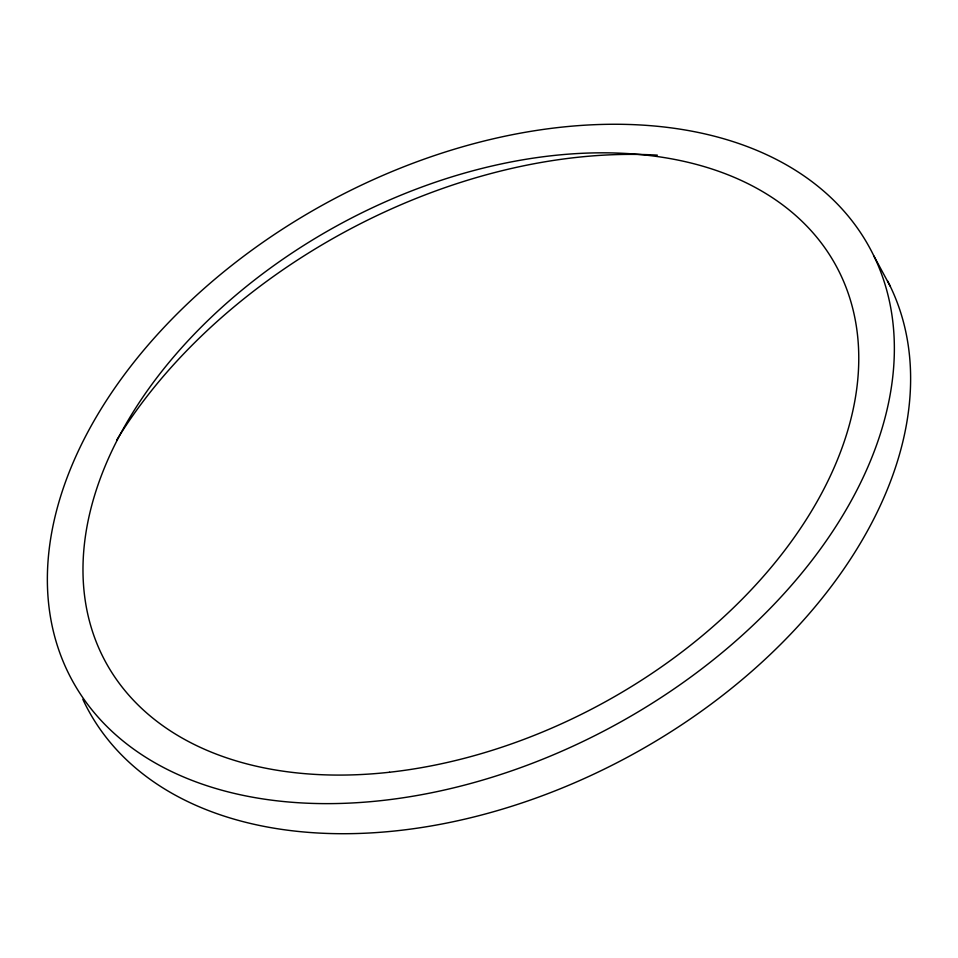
<?xml version="1.0" encoding="UTF-8"?>
<svg xmlns="http://www.w3.org/2000/svg" width="958" height="958" viewBox="0 0 958 958"><rect width="100%" height="100%" fill="white"/><g stroke="black" fill="none" stroke-linecap="round" stroke-linejoin="round"><path stroke-width="1.44" d="M873.912 256.037A453.625 298.261 -28.4 0 1 382.026 800.529A453.625 298.261 -28.4 0 1 156.681 335.336A453.625 298.261 -28.4 0 1 873.912 256.037L890.162 286.107M887.539 280.886A453.625 298.261 -28.4 0 1 619.203 761.586A453.625 298.261 -28.4 0 1 82.843 699.328M116.613 440.225A453.625 298.261 -28.4 0 1 657.344 155.136M389.499 772.244A415.497 273.198 -28.4 0 0 840.034 273.509A415.497 273.198 -28.4 0 0 183.098 346.149A415.497 273.198 -28.4 0 0 389.499 772.244"/></g></svg>
